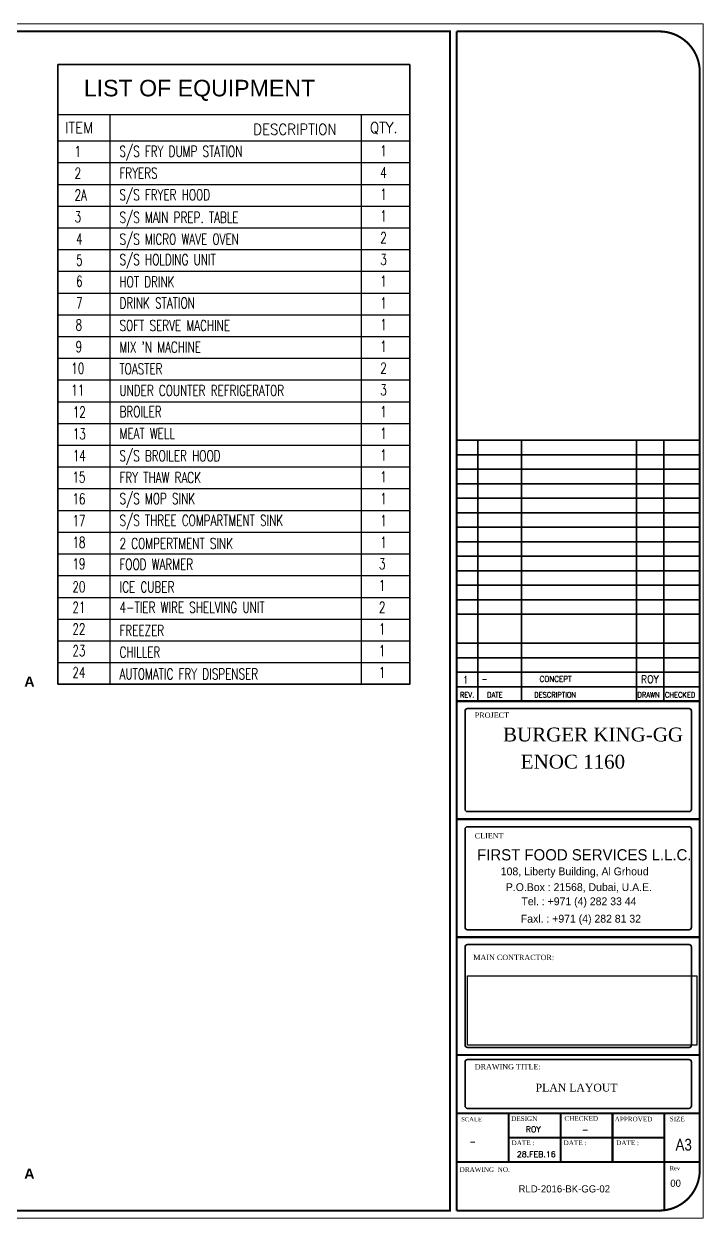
# Model space of a CAD drawing. Header units: inches. Extents: x 0 to 24647, y -6 to 17516.
# Drawn here: x 14680 to 24647, y -6 to 17516 of the extents above; entities that cross this region are included whole.
import ezdxf
from ezdxf.enums import TextEntityAlignment as Align

# ---------------------------------------------------------------- set-up
doc = ezdxf.new("R2010")
doc.units = ezdxf.units.IN
doc.header["$MEASUREMENT"] = 0
for name, color, linetype in [('A-TITL-BORD', 6, 'Continuous'), ('A-TITL-TXT2', 7, 'Continuous'), ('CH_TITLE', 4, 'Continuous'), ('dimline', 8, 'Continuous'), ('ELE', 2, 'Continuous'), ('SCHD', 4, 'Continuous'), ('TEXT', 3, 'Continuous')]:
    doc.layers.add(name, color=color, linetype=linetype)
doc.layers.add('Title', color=7, linetype='Continuous', lineweight=35)
doc.styles.add('200', font='SIMPLEX.SHX', dxfattribs={"height": 200})
doc.styles.add('ARIAL', font='arial.ttf')
doc.styles.add('ITALICT', font='times.ttf', dxfattribs={"height": 7})
doc.styles.add('NEW200', font='ROMANS.SHX', dxfattribs={"height": 300})
doc.styles.add('ROMANS', font='romans.shx', dxfattribs={"width": 0.75})
doc.styles.add('ROMANT', font='GOTHIC.TTF')
doc.styles.get("Standard").update_dxf_attribs({"font": 'arial.ttf'})
doc.styles.add('STYLE1', font='GOTHIC.TTF')
doc.styles.add('WSA-ADD', font='arial.ttf', dxfattribs={"width": 0.81})
picture_1 = doc.add_image_def('image1.jpg', size_in_pixel=(3478, 1049))

# ---------------------------------------------------------------- blocks, each defined once
blk = doc.blocks.new('A$C31143EFB')
at = {"layer": 'Title', "color": 8}
for p, q in [((0, 42), (0, 1704)), ((3796, 1746), (42, 1746)), ((3837, 1704), (3837, 42)), ((3796, 0), (42, 0))]:
    blk.add_line(p, q, dxfattribs=at)
for centre, start, end in [((42, 1704), 90, 180), ((3796, 1704), 360, 90), ((42, 42), 180, 270), ((3796, 42), 270, 0)]:
    blk.add_arc(centre, 41.9, start, end, dxfattribs=at)

msp = doc.modelspace()

# ---------------------------------------------------------------- linework, layer by layer
at = {"color": 1, "lineweight": 18}
msp.add_line((21032.8, 4276.7, 0), (21032.8, 104.4, 0), dxfattribs=at)
at = {"color": 0, "lineweight": 35}
msp.add_lwpolyline([(15180.6, 7826.4), (20341.2, 7826.4), (20341.2, 16918.5), (15180.6, 16918.5)], close=True, dxfattribs=at)
at = {"layer": 'A-TITL-BORD'}
msp.add_line((24003.8, 17405.2, 0), (21032.8, 17405.2, 0), dxfattribs=at)
at = {"layer": 'A-TITL-BORD', "color": 1}
for p, q in [((21032.8, 17405.2, 0), (21032.8, 104.4, 0)), ((24079.4, 1175.4, 0), (21794.7, 1175.4, 0))]:
    msp.add_line(p, q, dxfattribs=at)
at = {"layer": 'A-TITL-BORD', "color": 1, "const_width": 30.3, "elevation": 0}
msp.add_lwpolyline([(20934, 104.4), (765.5, 104.4, -0.4142136), (171.3, 698.7), (171.3, 16811, -0.4142136), (765.5, 17405.2), (20934, 17405.2)], format="xyb", close=True, dxfattribs=at)
for points in [[(21032.8, 17405.2), (21032.8, 104.4)], [(24598, 7578.3), (21032.8, 7578.3)], [(24598, 7578.3), (21032.8, 7578.3)], [(24598, 7578.3), (21032.8, 7578.3)], [(24598, 5847.4), (21032.8, 5847.4)], [(24598, 4116.5), (21032.8, 4116.5)], [(24598, 2385.6), (21032.8, 2385.6)], [(24598, 1532.4), (21032.8, 1532.4)], [(21794.7, 1532.4), (21794.7, 818.4)], [(22556.3, 1532.4), (22556.3, 818.4)], [(23317.9, 1532.4), (23317.9, 818.4)], [(23317.9, 1532.4), (23317.9, 818.4)], [(24079.4, 1532.4), (24079.4, 104.4)], [(24079.4, 1175.4), (21794.7, 1175.4)], [(24598, 818.4), (21032.8, 818.4)]]:
    msp.add_lwpolyline(points, dxfattribs=at)
msp.add_lwpolyline([(21032.8, 104.4), (24003.8, 104.4, 0.4142136), (24598, 698.7), (24598, 16811, 0.4142136), (24003.8, 17405.2), (21032.8, 17405.2)], format="xyb", dxfattribs=at)
at = {"layer": 'A-TITL-BORD'}
msp.add_arc((24003.8, 698.7, 0), 594.2, 270, 0, dxfattribs=at)
at = {"layer": 'DEFPOINTS', "linetype": 'Continuous', "lineweight": 18, "elevation": 0}
msp.add_lwpolyline([(-0.4, -6), (24647.2, -6), (24647.2, 17515.6), (-0.4, 17515.6)], close=True, dxfattribs=at)
at = {"layer": 'SCHD', "color": 0}
for p, q in [((15180.6, 16184.2), (20341.2, 16184.2)), ((15940.9, 16184.2), (15940.9, 7826.4)), ((19629.8, 16184.2), (19629.8, 7826.4)), ((20341.2, 16184.2), (20341.2, 7826.4)), ((15180.6, 15799.2), (20341.2, 15799.2)), ((15180.6, 15480.3), (20341.2, 15480.3)), ((15180.6, 15161.4), (20341.2, 15161.4)), ((15180.6, 14842.5), (20341.2, 14842.5)), ((15180.6, 14523.6), (20341.2, 14523.6)), ((15180.6, 14204.6), (20341.2, 14204.6)), ((15180.6, 13885.7), (20341.2, 13885.7)), ((15180.6, 13566.8), (20341.2, 13566.8)), ((15180.6, 13247.9), (20341.2, 13247.9)), ((15180.6, 12929), (20341.2, 12929)), ((15180.6, 12610.1), (20341.2, 12610.1)), ((15180.6, 12291.2), (20341.2, 12291.2)), ((15180.6, 11972.3), (20341.2, 11972.3)), ((15180.6, 11653.3), (20341.2, 11653.3)), ((15180.6, 11334.4), (20341.2, 11334.4)), ((15180.6, 11015.5), (20341.2, 11015.5)), ((15180.6, 10696.6), (20341.2, 10696.6)), ((15180.6, 10377.7), (20341.2, 10377.7)), ((15180.6, 10058.8), (20341.2, 10058.8)), ((15180.6, 9739.9), (20341.2, 9739.9)), ((15180.6, 9421), (20341.2, 9421)), ((15180.6, 9102), (20341.2, 9102)), ((15180.6, 8783.1), (20341.2, 8783.1)), ((15180.6, 8464.2), (20341.2, 8464.2)), ((15180.6, 8145.3), (20341.2, 8145.3))]:
    msp.add_line(p, q, dxfattribs=at)
at = {"layer": 'Title', "color": 8}
for p, q in [((24598, 11407.1, 0), (21032.7, 11407.1, 0)), ((21342.9, 7578.3, 0), (21342.9, 11407.1, 0)), ((21981, 7578.3, 0), (21981, 11407.1, 0)), ((23667.2, 7578.3, 0), (23667.2, 11407.1, 0)), ((24070, 7578.3, 0), (24070, 11407.1, 0)), ((24598, 11194.4, 0), (21032.7, 11194.4, 0)), ((24598, 10981.7, 0), (21032.7, 10981.7, 0)), ((24598, 10769, 0), (21032.7, 10769, 0)), ((24598, 10556.3, 0), (21032.7, 10556.3, 0)), ((24598, 10343.5, 0), (21032.7, 10343.5, 0)), ((24598, 10130.8, 0), (21032.7, 10130.8, 0)), ((24598, 9918.1, 0), (21032.7, 9918.1, 0)), ((24598, 9705.4, 0), (21032.7, 9705.4, 0)), ((24598, 9492.7, 0), (21032.7, 9492.7, 0)), ((24598, 9280, 0), (21032.7, 9280, 0)), ((24598, 9067.3, 0), (21032.7, 9067.3, 0)), ((24598, 8854.6, 0), (21032.7, 8854.6, 0)), ((24598, 8429.1, 0), (21032.7, 8429.1, 0)), ((24598, 8216.4, 0), (21032.7, 8216.4, 0)), ((24598, 8003.7, 0), (21032.7, 8003.7, 0)), ((24598, 7791, 0), (21032.7, 7791, 0)), ((24598, 7578.3, 0), (21032.7, 7578.3, 0))]:
    msp.add_line(p, q, dxfattribs=at)
at = {"layer": 'Title', "color": 5}
msp.add_line((24598, 7578.3, 0), (21032.8, 7578.3, 0), dxfattribs=at)
msp.add_line((24598, 7578.3, 0), (21032.8, 7578.3, 0), dxfattribs=at)
msp.add_line((24598, 7578.3, 0), (21032.8, 7578.3, 0), dxfattribs=at)
at = {"layer": 'Title', "color": 8, "elevation": 0}
msp.add_lwpolyline([(21191.1, 2320.4), (24439.7, 2320.4, -0.4142136), (24476, 2284.1), (24476, 1640.3, -0.4142136), (24439.7, 1604), (21191.1, 1604, -0.4142136), (21154.8, 1640.3), (21154.8, 2284.1, -0.4142136)], format="xyb", close=True, dxfattribs=at)

# ---------------------------------------------------------------- block references
at = {"xscale": 0.8654518305608112, "yscale": 0.8654518305608112, "zscale": 0.8654518305608112}
for p in [(21154.8, 5958.9, 0), (21154.8, 2497.1, 0)]:
    msp.add_blockref('A$C31143EFB', p, dxfattribs=at)
at = {"xscale": -0.8654518305608112, "yscale": 0.8654518307807763, "zscale": 0.8654518307635202, "rotation": 180}
msp.add_blockref('A$C31143EFB', (21154.8, 5735.9, 0), dxfattribs=at)

# ---------------------------------------------------------------- texts
at = {"color": 5, "style": 'ITALICT', "oblique": 359.99999, "width": 1}
for s, height, p in [('BURGER KING-GG', 203.771, (21711.3, 6987.3, 0)), ('ENOC 1160', 203.77, (21971.8, 6588.7, 0))]:
    msp.add_text(s, height=height, dxfattribs=at).set_placement(p)
at = {"color": 3, "style": 'ITALICT'}
msp.add_text('PLAN LAYOUT', height=114.182, dxfattribs=at).set_placement((22188.8, 1851.2, 0))
at = {"color": 6, "lineweight": 15, "style": 'ROMANT'}
for s, height, p in [('00', 104.99, (24165.4, 453.3, 0)), ('RLD-2016-BK-GG-02', 104.985, (21939.1, 370.6, 0))]:
    msp.add_text(s, height=height, dxfattribs=at).set_placement(p)
at = {"layer": 'A-TITL-TXT2', "color": 8, "style": 'WSA-ADD', "width": 0.81}
msp.add_text('A3', height=173.09, dxfattribs=at).set_placement((24362.1, 1071.2, 0), align=Align.MIDDLE)
at = {"layer": 'CH_TITLE', "color": 7, "style": '200'}
for s, height, p in [('ROY', 84.21, (22044.9, 1255.2, 0)), ('-', 84.2, (22869.5, 1249, 0)), ('-', 84.2, (21217.3, 1070.9, 0)), ('28.FEB.16', 84.21, (21913.6, 888.6, 0))]:
    msp.add_text(s, height=height, dxfattribs=at).set_placement(p)
at = {"layer": 'dimline', "lineweight": 0, "char_height": 150, "attachment_point": 1, "style": 'ARIAL'}
for insert, width in [((14685.9, 7940), 3152.416), ((14685, 720.6), 3653.079)]:
    msp.add_mtext('\\pxt0.14;{\\fArial|b1|i0|c0|p34;\\C1;A}', dxfattribs=dict(at, insert=insert, width=width))
at = {"layer": 'ELE', "color": 3, "style": 'STYLE1'}
for s, height, p in [('FIRST FOOD SERVICES L.L.C.', 164.117, (21330.7, 5242.3, 0)), ('108, Liberty Building, Al Grhoud', 114.882, (21678.5, 5023.9, 0)), ('P.O.Box : 21568, Dubai, U.A.E.', 114.882, (21753, 4792.5, 0)), ('Tel. : +971 (4) 282 33 44', 114.882, (21981.6, 4584.4, 0)), ('Faxl. : +971 (4) 282 81 32', 114.882, (21972.2, 4329.9, 0))]:
    msp.add_text(s, height=height, dxfattribs=at).set_placement(p)
at = {"layer": 'SCHD', "color": 0}
for s, height, style, width, p in [('LIST OF EQUIPMENT', 242.734, 'ARIAL', 1.001, (15560, 16452.1)), ('ITEM ', 159.46, 'ROMANS', 0.9, (15283.7, 15912.6)), ('DESCRIPTION', 159.456, 'ROMANS', 0.9, (18045.8, 15887.7)), ('QTY.', 159.46, 'ROMANS', 0.9, (19758.6, 15912.6)), ('1', 159.5, 'ROMANS', 0.7, (15423.3, 15563.8)), ('S/S FRY DUMP STATION', 159.456, 'ROMANS', 0.7, (16082.4, 15565.1)), ('1', 159.5, 'ROMANS', 0.7, (19908.6, 15573.8)), ('2', 159.5, 'ROMANS', 0.7, (15423.3, 15244.9)), ('FRYERS', 159.46, 'ROMANS', 0.7, (16082.4, 15246.2)), ('4', 159.5, 'ROMANS', 0.7, (19908.6, 15254.9)), ('2A', 159.46, 'ROMANS', 0.7, (15423.3, 14926)), ('S/S FRYER HOOD', 159.456, 'ROMANS', 0.7, (16082.4, 14927.3)), ('1', 159.5, 'ROMANS', 0.7, (19908.6, 14936)), ('3', 159.5, 'ROMANS', 0.7, (15423.3, 14605.4)), ('S/S MAIN PREP. TABLE', 159.456, 'ROMANS', 0.7, (16084, 14596.2)), ('1', 159.5, 'ROMANS', 0.7, (19908.6, 14617.1)), ('4', 159.5, 'ROMANS', 0.7, (15445.9, 14280.7)), ('S/S MICRO WAVE OVEN', 159.456, 'ROMANS', 0.7, (16084, 14277.3)), ('2', 159.5, 'ROMANS', 0.7, (19908.6, 14298.2)), ('5', 159.5, 'ROMANS', 0.7, (15445.9, 13967.9)), ('S/S HOLDING UNIT', 159.456, 'ROMANS', 0.7, (16084, 13977.7)), ('3', 159.5, 'ROMANS', 0.7, (19908.6, 13979.3)), ('6', 159.5, 'ROMANS', 0.7, (15445.9, 13660)), ('HOT DRINK', 159.46, 'ROMANS', 0.7, (16082.4, 13651.6)), ('1', 159.5, 'ROMANS', 0.7, (19908.6, 13660.4)), ('7', 159.5, 'ROMANS', 0.7, (15445.9, 13341)), ('DRINK STATION', 159.456, 'ROMANS', 0.7, (16084, 13339.9)), ('1', 159.5, 'ROMANS', 0.7, (19908.6, 13341.4)), ('8', 159.5, 'ROMANS', 0.7, (15437.9, 13019)), ('SOFT SERVE MACHINE', 159.456, 'ROMANS', 0.7, (16084, 13010.1)), ('1', 159.5, 'ROMANS', 0.7, (19908.6, 13022.5)), ('9', 159.5, 'ROMANS', 0.7, (15437.9, 12700)), ("MIX 'N MACHINE", 159.456, 'ROMANS', 0.7, (16082.4, 12693.4)), ('1', 159.5, 'ROMANS', 0.7, (19908.6, 12703.6)), ('10', 159.46, 'ROMANS', 0.7, (15375.5, 12381.1)), ('TOASTER', 159.46, 'ROMANS', 0.7, (16082.4, 12374.5)), ('2', 159.5, 'ROMANS', 0.7, (19908.6, 12384.7)), ('11', 159.46, 'ROMANS', 0.7, (15375.5, 12062.2)), ('UNDER COUNTER REFRIGERATOR', 159.456, 'ROMANS', 0.7, (16082.4, 12057)), ('3', 159.5, 'ROMANS', 0.7, (19908.6, 12065.8)), ('12', 159.46, 'ROMANS', 0.7, (15398, 11740.1)), ('BROILER', 159.46, 'ROMANS', 0.7, (16084, 11745.3)), ('1', 159.5, 'ROMANS', 0.7, (19908.6, 11745.4)), ('13', 159.46, 'ROMANS', 0.7, (15398, 11421.2)), ('MEAT WELL', 159.46, 'ROMANS', 0.7, (16084, 11426.4)), ('1', 159.5, 'ROMANS', 0.7, (19908.6, 11428)), ('14', 159.46, 'ROMANS', 0.7, (15398, 11102.3)), ('S/S BROILER HOOD', 159.456, 'ROMANS', 0.7, (16082.4, 11098.8)), ('1', 159.5, 'ROMANS', 0.7, (19908.6, 11109.1)), ('15', 159.46, 'ROMANS', 0.7, (15392.5, 10786.3)), ('FRY THAW RACK', 159.456, 'ROMANS', 0.7, (16084, 10780.1)), ('1', 159.5, 'ROMANS', 0.7, (19908.6, 10790.1)), ('16', 159.46, 'ROMANS', 0.7, (15392.5, 10467.4)), ('S/S MOP SINK', 159.456, 'ROMANS', 0.7, (16084, 10469.7)), ('1', 159.5, 'ROMANS', 0.7, (19908.6, 10471.2)), ('S/S THREE COMPARTMENT SINK', 159.456, 'ROMANS', 0.7, (16084, 10150.8)), ('17', 159.46, 'ROMANS', 0.7, (15392.5, 10148.5)), ('1', 159.5, 'ROMANS', 0.7, (19908.6, 10148.5)), ('18', 159.46, 'ROMANS', 0.7, (15392.5, 9829.6)), ('1', 159.5, 'ROMANS', 0.7, (19908.6, 9829.6)), ('2 COMPERTMENT SINK', 159.456, 'ROMANS', 0.7, (16084, 9811.9)), ('19', 159.46, 'ROMANS', 0.7, (15392.5, 9514.5)), ('FOOD WARMER', 159.456, 'ROMANS', 0.7, (16082.4, 9505.7)), ('3', 159.5, 'ROMANS', 0.7, (19890.1, 9514.5)), ('20', 159.46, 'ROMANS', 0.7, (15392.5, 9175.6)), ('ICE CUBER', 159.46, 'ROMANS', 0.7, (16084, 9174)), ('1', 159.5, 'ROMANS', 0.7, (19890.1, 9195.6)), ('21', 159.46, 'ROMANS', 0.7, (15392.5, 8876.7)), ('4-TIER WIRE SHELVING UNIT', 159.456, 'ROMANS', 0.7, (16084, 8875.1)), ('2', 159.5, 'ROMANS', 0.7, (19890.1, 8876.7)), ('22', 159.46, 'ROMANS', 0.7, (15392.5, 8557.8)), ('FREEZER', 159.46, 'ROMANS', 0.7, (16084, 8536.2)), ('1', 159.5, 'ROMANS', 0.7, (19890.1, 8557.8)), ('23', 159.46, 'ROMANS', 0.7, (15392.5, 8238.8)), ('CHILLER', 159.46, 'ROMANS', 0.7, (16084, 8217.3)), ('1', 159.5, 'ROMANS', 0.7, (19890.1, 8238.8)), ('24', 159.46, 'ROMANS', 0.7, (15392.5, 7919.9)), ('1', 159.5, 'ROMANS', 0.7, (19890.1, 7919.9)), ('AUTOMATIC FRY DISPENSER', 159.456, 'ROMANS', 0.7, (16084, 7898.4))]:
    msp.add_text(s, height=height, dxfattribs=dict(at, style=style, width=width)).set_placement(p)
at = {"layer": 'TEXT', "color": 0, "attachment_point": 1}
for s, insert, char_height, width in [('{\\fBook Antiqua|b0|i0|c0|p18;PROJECT}', (21296.4, 7412.6, 0), 77.891, 540.96), ('{\\fBook Antiqua|b0|i0|c0|p18;CLIENT}', (21296.4, 5642.3, 0), 77.891, 540.96), ('{\\fBook Antiqua|b0|i0|c0|p18;MAIN CONTRACTOR:}', (21274.2, 3857.6, 0), 77.891, 1237.614), ('{\\fBook Antiqua|b0|i0|c0|p18;DRAWING TITLE:}', (21296.4, 2253.8, 0), 77.891, 1120.12), ('{\\fBook Antiqua|b0|i0|c0|p18; SCALE}', (21074.7, 1475.1, 0), 62.313, 1344.144), ('{\\fBook Antiqua|b0|i0|c0|p18;DESIGN}', (21830.6, 1487.5, 0), 68.544, 1478.558), ('{\\fBook Antiqua|b0|i0|c0|p18;CHECKED}', (22612.2, 1490.9, 0), 68.544, 1478.558), ('{\\fBook Antiqua|b0|i0|c0|p18;APPROVED}', (23350.2, 1480.9, 0), 68.544, 1478.558), ('{\\fBook Antiqua|b0|i0|c0|p18;SIZE}', (24156.6, 1484.2, 0), 68.544, 1478.558), ('{\\fBook Antiqua|b0|i0|c0|p18;DATE :}', (21836.9, 1133.3, 0), 68.544, 1478.558), ('{\\fBook Antiqua|b0|i0|c0|p18;DATE :}', (22600.1, 1133.3, 0), 68.544, 1478.558), ('{\\fBook Antiqua|b0|i0|c0|p18;DATE :}', (23371.6, 1133.3, 0), 68.544, 1478.558), ('{\\fBook Antiqua|b0|i0|c0|p18;DRAWING  NO.}', (21074.7, 740.3, 0), 68.544, 1478.558), ('{\\fBook Antiqua|b0|i0|c0|p18;Rev}', (24156.6, 758.6, 0), 62.313, 1344.144)]:
    msp.add_mtext(s, dxfattribs=dict(at, insert=insert, char_height=char_height, width=width))
at = {"layer": 'Title', "color": 10, "style": 'NEW200', "width": 0.9}
for s, height, p in [('1', 111.3, (21120.1, 7837.3, 0)), ('-', 89.1, (21394.9, 7857.4, 0)), ('CONCEPT', 85.71, (22247.8, 7862, 0)), ('ROY', 111.32, (23735.4, 7844.9, 0))]:
    msp.add_text(s, height=height, dxfattribs=at).set_placement(p)
at = {"layer": 'Title', "color": 8, "style": 'NEW200', "width": 0.9}
for s, height, p in [('REV.', 80.15, (21079.1, 7631.5, 0)), ('DATE', 80.15, (21477.1, 7631.5, 0)), ('DESCRIPTION', 80.148, (22168.5, 7631.5, 0)), ('DRAWN', 80.15, (23683.4, 7631.5, 0)), ('CHECKED ', 80.15, (24086.6, 7631.5, 0))]:
    msp.add_text(s, height=height, dxfattribs=at).set_placement(p)

# ---------------------------------------------------------------- pictures from other files: only their frames are drawn
at = {"color": 8}
image = msp.add_image(picture_1, insert=(21191.1, 2533.3), size_in_units=(3363.7, 1014.5), dxfattribs=at)
image.dxf.flags = 7

doc.saveas('drawing.dxf')
